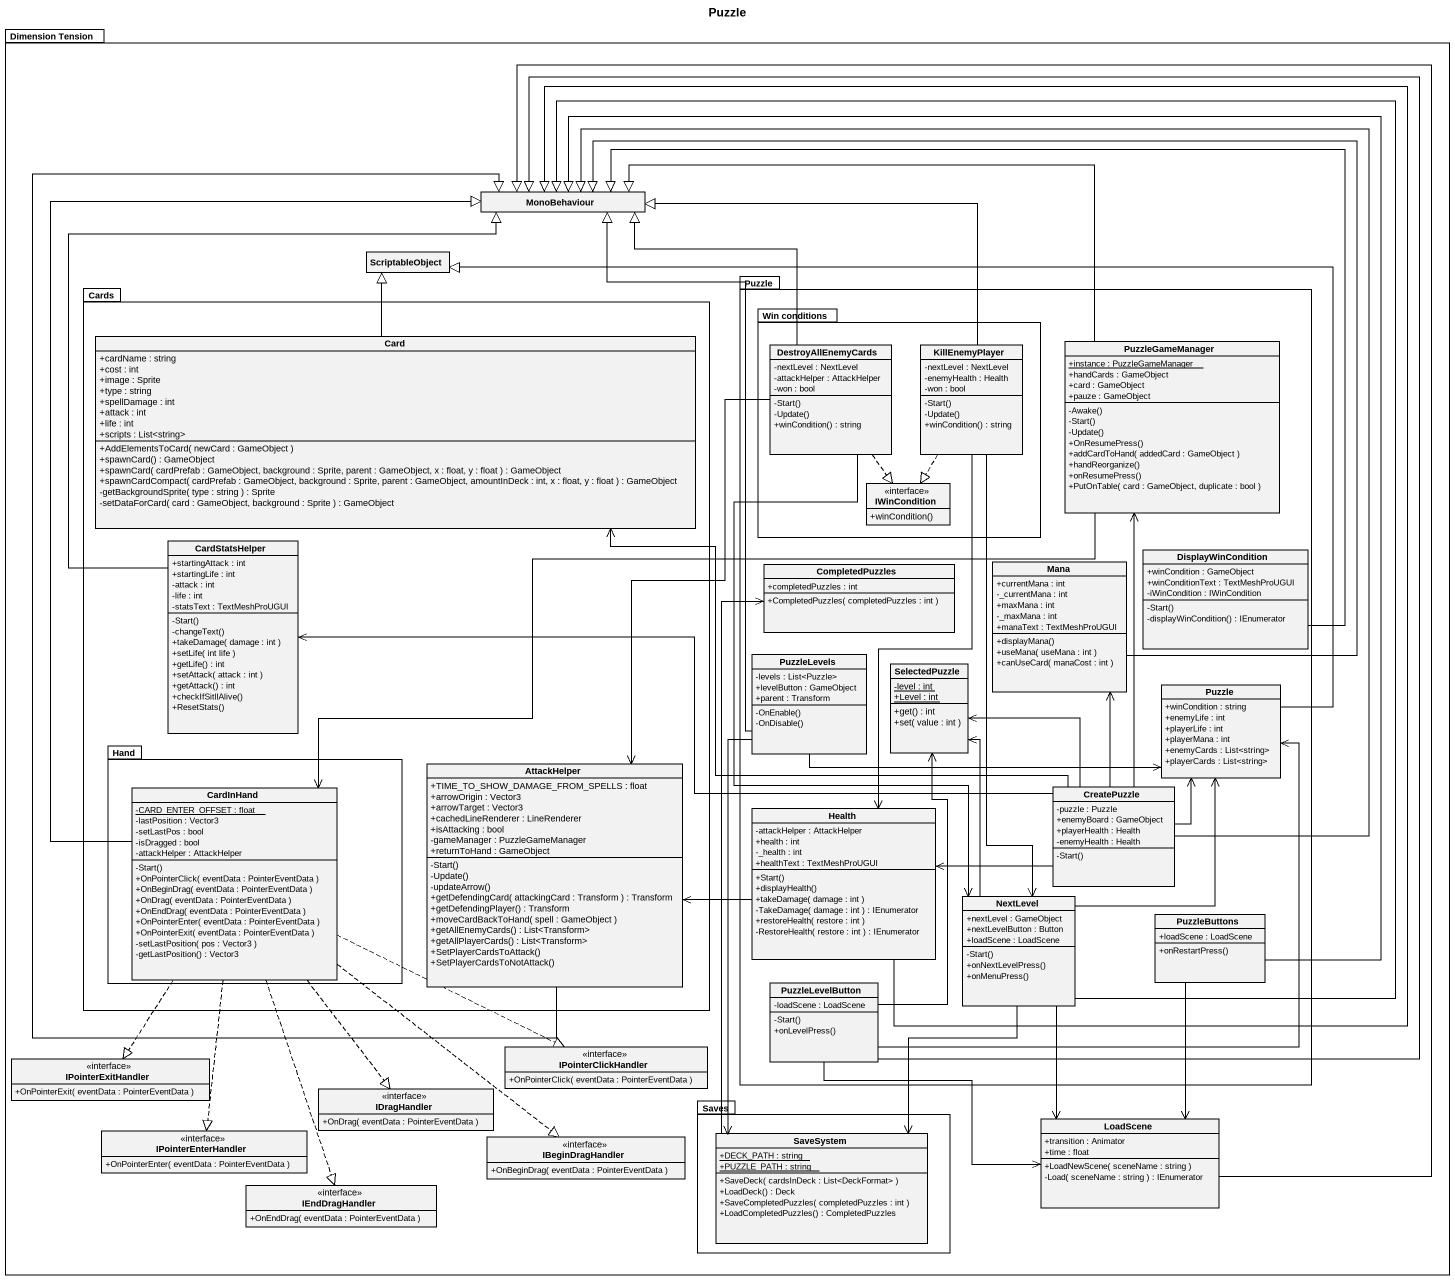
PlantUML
@startuml
title Puzzle
hide circle
hide empty members
skinparam classAttributeIconSize 0
package "Dimension Tension" as Dimension_Tension {
  class MonoBehaviour
  class ScriptableObject
  package Cards {
    class "Card" as Card_ {
      +cardName : string
      +cost : int
      +image : Sprite
      +type : string
      +spellDamage : int
      +attack : int
      +life : int
      +scripts : List<string>
      +AddElementsToCard( newCard : GameObject )
      +spawnCard() : GameObject
      +spawnCard( cardPrefab : GameObject, background : Sprite, parent : GameObject, x : float, y : float ) : GameObject
      +spawnCardCompact( cardPrefab : GameObject, background : Sprite, parent : GameObject, amountInDeck : int, x : float, y : float ) : GameObject
      -getBackgroundSprite( type : string ) : Sprite
      -setDataForCard( card : GameObject, background : Sprite ) : GameObject
    }
    class CardStatsHelper {
      +startingAttack : int
      +startingLife : int
      -attack : int
      -life : int
      -statsText : TextMeshProUGUI
      -Start()
      -changeText()
      +takeDamage( damage : int )
      +setLife( int life )
      +getLife() : int
      +setAttack( attack : int )
      +getAttack() : int
      +checkIfSitllAlive()
      +ResetStats()
    }
    package Hand {
      class CardInHand {
        {static} -CARD_ENTER_OFFSET : float
        -lastPosition : Vector3
        -setLastPos : bool
        -isDragged : bool
        -attackHelper : AttackHelper
        -Start()
        +OnPointerClick( eventData : PointerEventData )
        +OnBeginDrag( eventData : PointerEventData )
        +OnDrag( eventData : PointerEventData )
        +OnEndDrag( eventData : PointerEventData )
        +OnPointerEnter( eventData : PointerEventData )
        +OnPointerExit( eventData : PointerEventData )
        -setLastPosition( pos : Vector3 )
        -getLastPosition() : Vector3
      }
    }
    class AttackHelper {
      +TIME_TO_SHOW_DAMAGE_FROM_SPELLS : float
      +arrowOrigin : Vector3
      +arrowTarget : Vector3
      +cachedLineRenderer : LineRenderer
      +isAttacking : bool
      -gameManager : PuzzleGameManager
      +returnToHand : GameObject
      -Start()
      -Update()
      -updateArrow()
      +getDefendingCard( attackingCard : Transform ) : Transform
      +getDefendingPlayer() : Transform
      +moveCardBackToHand( spell : GameObject )
      +getAllEnemyCards() : List<Transform>
      +getAllPlayerCards() : List<Transform>
      +SetPlayerCardsToAttack()
      +SetPlayerCardsToNotAttack()
    }
  }
  package Puzzle {
    package "Win conditions" as Win_conditions {
      class DestroyAllEnemyCards {
        -nextLevel : NextLevel
        -attackHelper : AttackHelper
        -won : bool
        -Start()
        -Update()
        +winCondition() : string
      }
      class KillEnemyPlayer {
        -nextLevel : NextLevel
        -enemyHealth : Health
        -won : bool
        -Start()
        -Update()
        +winCondition() : string
      }
      interface IWinCondition {
        +winCondition()
      }
    }
    class PuzzleGameManager {
      {static} +instance : PuzzleGameManager
      +handCards : GameObject
      +card : GameObject
      +pauze : GameObject
      -Awake()
      -Start()
      -Update()
      +OnResumePress()
      +addCardToHand( addedCard : GameObject )
      +handReorganize()
      +onResumePress()
      +PutOnTable( card : GameObject, duplicate : bool )
    }
    class CompletedPuzzles {
      +completedPuzzles : int
      +CompletedPuzzles( completedPuzzles : int )
    }
    class Mana {
      +currentMana : int
      -_currentMana : int
      +maxMana : int
      -_maxMana : int
      +manaText : TextMeshProUGUI
      +displayMana()
      +useMana( useMana : int )
      +canUseCard( manaCost : int )
    }
    class DisplayWinCondition {
      +winCondition : GameObject
      +winConditionText : TextMeshProUGUI
      -iWinCondition : IWinCondition
      -Start()
      -displayWinCondition() : IEnumerator
    }
    class PuzzleLevels {
      -levels : List<Puzzle>
      +levelButton : GameObject
      +parent : Transform
      -OnEnable()
      -OnDisable()
    }
    class SelectedPuzzle {
      {static} -level : int
      {static} +Level : int
      +get() : int
      +set( value : int )
    }
    class "Puzzle" as Puzzle_2 {
      +winCondition : string
      +enemyLife : int
      +playerLife : int
      +playerMana : int
      +enemyCards : List<string>
      +playerCards : List<string>
    }
    class CreatePuzzle {
      -puzzle : Puzzle
      +enemyBoard : GameObject
      +playerHealth : Health
      -enemyHealth : Health
      -Start()
    }
    class Health {
      -attackHelper : AttackHelper
      +health : int
      -_health : int
      +healthText : TextMeshProUGUI
      +Start()
      +displayHealth()
      +takeDamage( damage : int )
      -TakeDamage( damage : int ) : IEnumerator
      +restoreHealth( restore : int )
      -RestoreHealth( restore : int ) : IEnumerator
    }
    class NextLevel {
      +nextLevel : GameObject
      +nextLevelButton : Button
      +loadScene : LoadScene
      -Start()
      +onNextLevelPress()
      +onMenuPress()
    }
    class PuzzleButtons {
      +loadScene : LoadScene
      +onRestartPress()
    }
    class PuzzleLevelButton {
      -loadScene : LoadScene
      -Start()
      +onLevelPress()
    }
  }
  interface IPointerExitHandler {
    +OnPointerExit( eventData : PointerEventData )
  }
  interface IPointerClickHandler {
    +OnPointerClick( eventData : PointerEventData )
  }
  interface IDragHandler {
    +OnDrag( eventData : PointerEventData )
  }
  package Saves {
    class SaveSystem {
      {static} +DECK_PATH : string
      {static} +PUZZLE_PATH : string
      +SaveDeck( cardsInDeck : List<DeckFormat> )
      +LoadDeck() : Deck
      +SaveCompletedPuzzles( completedPuzzles : int )
      +LoadCompletedPuzzles() : CompletedPuzzles
    }
  }
  interface IPointerEnterHandler {
    +OnPointerEnter( eventData : PointerEventData )
  }
  interface IBeginDragHandler {
    +OnBeginDrag( eventData : PointerEventData )
  }
  class LoadScene {
    +transition : Animator
    +time : float
    +LoadNewScene( sceneName : string )
    -Load( sceneName : string ) : IEnumerator
  }
  interface IEndDragHandler {
    +OnEndDrag( eventData : PointerEventData )
  }
}
Card_ -up-|> ScriptableObject
PuzzleGameManager -left-|> MonoBehaviour
PuzzleGameManager -left-> CardInHand
DestroyAllEnemyCards -up-|> MonoBehaviour
DestroyAllEnemyCards ..|> IWinCondition
DestroyAllEnemyCards --> AttackHelper
DestroyAllEnemyCards --> NextLevel
KillEnemyPlayer -left-|> MonoBehaviour
KillEnemyPlayer ..|> IWinCondition
KillEnemyPlayer --> Health
KillEnemyPlayer --> NextLevel
CardStatsHelper -up-|> MonoBehaviour
Mana -up-|> MonoBehaviour
DisplayWinCondition -left-|> MonoBehaviour
PuzzleLevels -up-|> MonoBehaviour
PuzzleLevels -right-> Puzzle_2
PuzzleLevels --> SaveSystem
Puzzle_2 -left-|> ScriptableObject
AttackHelper -up-|> MonoBehaviour
CardInHand -up-|> MonoBehaviour
CardInHand ..|> IPointerExitHandler
CardInHand .right.|> IPointerClickHandler
CardInHand ..|> IDragHandler
CardInHand ..|> IPointerEnterHandler
CardInHand ..|> IBeginDragHandler
CardInHand ..|> IEndDragHandler
CreatePuzzle -up-|> MonoBehaviour
CreatePuzzle -left-> Card_
CreatePuzzle -up-> PuzzleGameManager
CreatePuzzle -left-> CardStatsHelper
CreatePuzzle -up-> Mana
CreatePuzzle -up-> SelectedPuzzle
CreatePuzzle -up-> Puzzle_2
CreatePuzzle -left-> Health
Health -up-|> MonoBehaviour
Health -left-> AttackHelper
NextLevel -up-|> MonoBehaviour
NextLevel -up-> SelectedPuzzle
NextLevel -up-> Puzzle_2
NextLevel --> SaveSystem
NextLevel --> LoadScene
PuzzleButtons -up-|> MonoBehaviour
PuzzleButtons --> LoadScene
PuzzleLevelButton -up-|> MonoBehaviour
PuzzleLevelButton -up-> SelectedPuzzle
PuzzleLevelButton -up-> Puzzle_2
PuzzleLevelButton -right-> LoadScene
SaveSystem -up-> CompletedPuzzles
LoadScene -up-|> MonoBehaviour
@enduml
